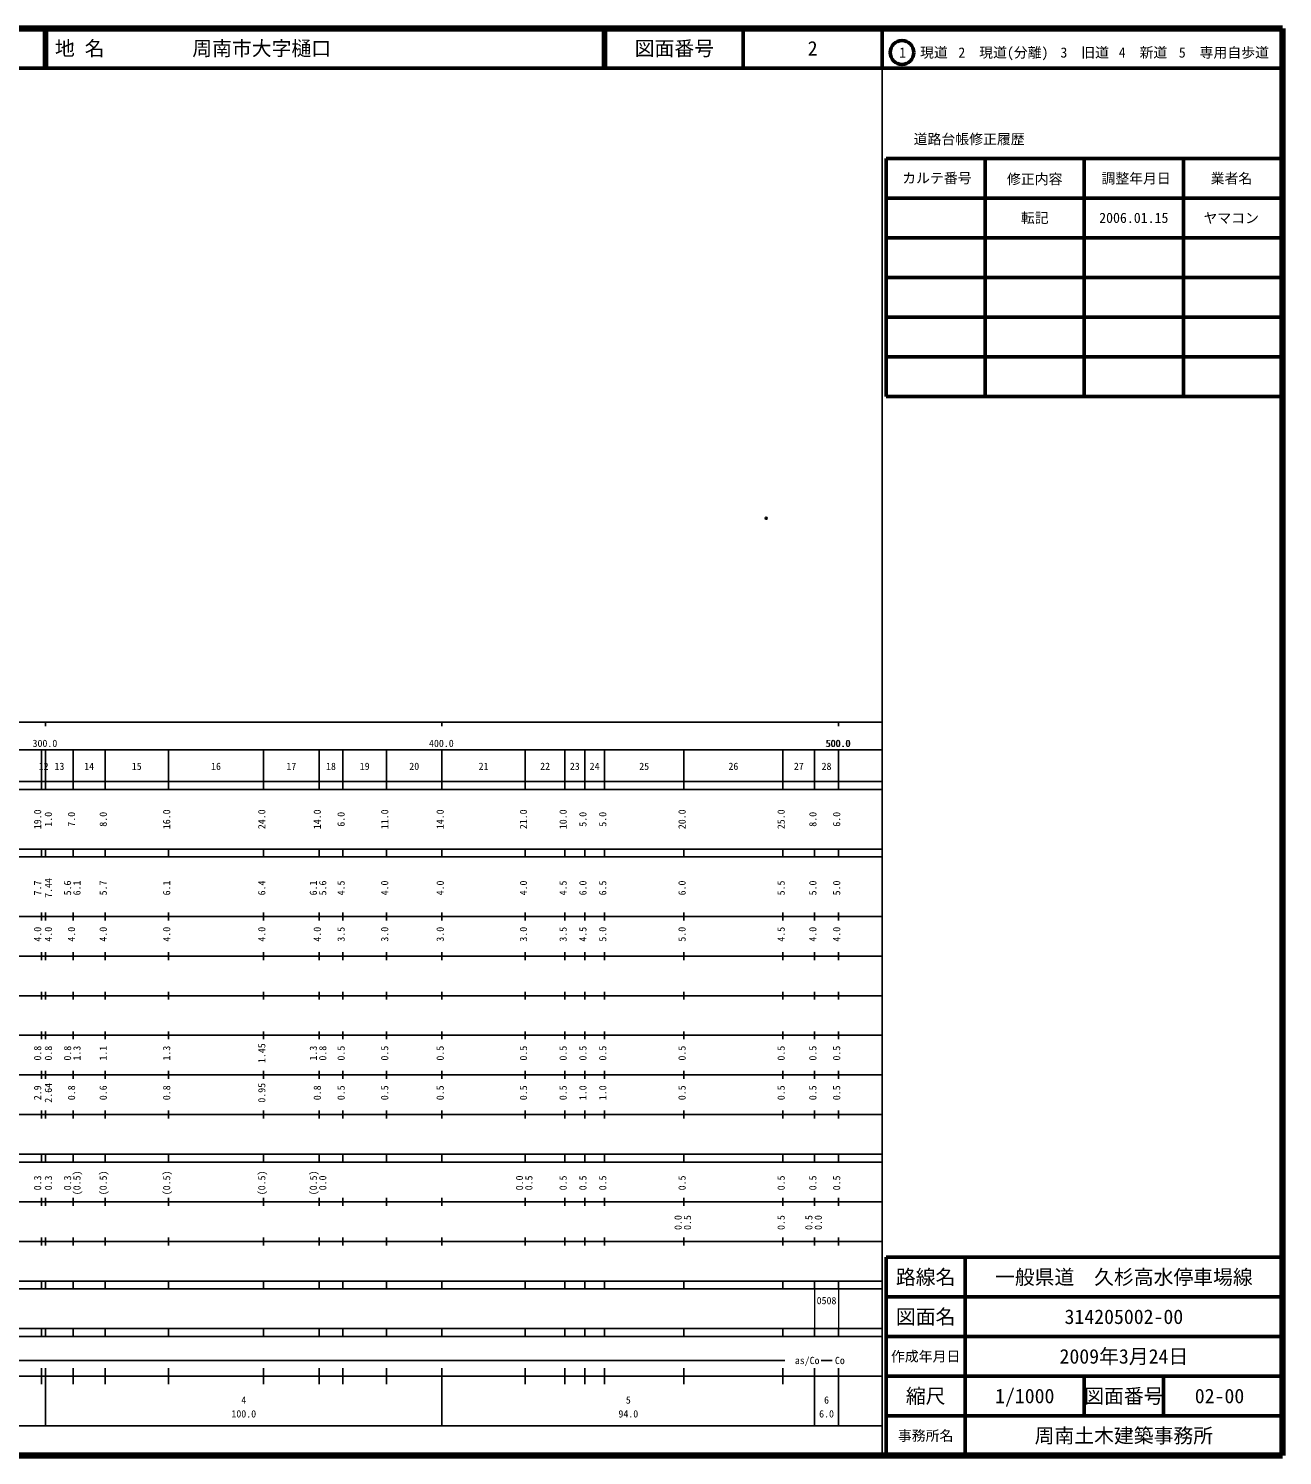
# Model space of a CAD drawing. Units: millimetres on the paper. Extents: x 40 to 680, y 20 to 380.
# Drawn here: x 363.7 to 680, y 20 to 380 of the extents above; entities that cross this region are included whole.
import ezdxf
from ezdxf.enums import TextEntityAlignment as Align

# ---------------------------------------------------------------- set-up
doc = ezdxf.new("R2010")
doc.units = ezdxf.units.MM
doc.header["$PDMODE"] = 32
doc.header["$PDSIZE"] = 0.5
doc.layers.add('M-OTRS', color=6, linetype='Continuous')
doc.layers.add('M-TTL-TXT', color=7, linetype='Continuous')
for name, color, linetype, lineweight in [('M-TTL', 2, 'Continuous', 140), ('M-TTL-BAND', 7, 'Continuous', 25), ('M-TTL-FRAM', 2, 'Continuous', 50), ('M-TTL-LINE', 7, 'Continuous', 50)]:
    doc.layers.add(name, color=color, linetype=linetype, lineweight=lineweight)
doc.styles.add('ＭＳ ゴシック', font='')
doc.styles.get('ＭＳ ゴシック').set_extended_font_data('MS Gothic')

msp = doc.modelspace()

# ---------------------------------------------------------------- linework, layer by layer
at = {"layer": 'M-OTRS'}
msp.add_point((549.78, 256.437), dxfattribs=at)
at = {"layer": 'M-TTL'}
for p, q in [((680, 380), (40, 380)), ((680, 20), (680, 380)), ((40, 20), (680, 20))]:
    msp.add_line(p, q, dxfattribs=at)
at = {"layer": 'M-TTL-BAND'}
for p, q in [((579, 20), (579, 370)), ((40, 205), (579, 205)), ((368, 205), (368, 204)), ((468, 205), (468, 204)), ((568, 205), (568, 204)), ((68, 198), (579, 198)), ((367, 188), (367, 198)), ((368, 188), (368, 198)), ((375, 188), (375, 198)), ((383, 188), (383, 198)), ((399, 188), (399, 198)), ((423, 188), (423, 198)), ((437, 188), (437, 198)), ((443, 188), (443, 198)), ((454, 188), (454, 198)), ((468, 188), (468, 198)), ((489, 188), (489, 198)), ((499, 188), (499, 198)), ((504, 188), (504, 198)), ((509, 188), (509, 198)), ((529, 188), (529, 198)), ((554, 188), (554, 198)), ((562, 188), (562, 198)), ((568, 188), (568, 198)), ((40, 190), (579, 190)), ((40, 188), (579, 188)), ((40, 173), (579, 173)), ((367, 171), (367, 173)), ((368, 171), (368, 173)), ((375, 171), (375, 173)), ((383, 171), (383, 173)), ((399, 171), (399, 173)), ((423, 171), (423, 173)), ((437, 171), (437, 173)), ((443, 171), (443, 173)), ((454, 171), (454, 173)), ((468, 171), (468, 173)), ((489, 171), (489, 173)), ((499, 171), (499, 173)), ((504, 171), (504, 173)), ((509, 171), (509, 173)), ((529, 171), (529, 173)), ((554, 171), (554, 173)), ((562, 171), (562, 173)), ((568, 171), (568, 173)), ((40, 171), (579, 171)), ((40, 156), (579, 156)), ((367, 155), (367, 157)), ((368, 155), (368, 157)), ((375, 155), (375, 157)), ((383, 155), (383, 157)), ((399, 155), (399, 157)), ((423, 155), (423, 157)), ((437, 155), (437, 157)), ((443, 155), (443, 157)), ((454, 155), (454, 157)), ((468, 155), (468, 157)), ((489, 155), (489, 157)), ((499, 155), (499, 157)), ((504, 155), (504, 157)), ((509, 155), (509, 157)), ((529, 155), (529, 157)), ((554, 155), (554, 157)), ((562, 155), (562, 157)), ((568, 155), (568, 157)), ((46, 146), (579, 146)), ((367, 145), (367, 147)), ((368, 145), (368, 147)), ((375, 145), (375, 147)), ((383, 145), (383, 147)), ((399, 145), (399, 147)), ((423, 145), (423, 147)), ((437, 145), (437, 147)), ((443, 145), (443, 147)), ((454, 145), (454, 147)), ((468, 145), (468, 147)), ((489, 145), (489, 147)), ((499, 145), (499, 147)), ((504, 145), (504, 147)), ((509, 145), (509, 147)), ((529, 145), (529, 147)), ((554, 145), (554, 147)), ((562, 145), (562, 147)), ((568, 145), (568, 147)), ((367, 135), (367, 137)), ((368, 135), (368, 137)), ((375, 135), (375, 137)), ((383, 135), (383, 137)), ((399, 135), (399, 137)), ((423, 135), (423, 137)), ((437, 135), (437, 137)), ((443, 135), (443, 137)), ((454, 135), (454, 137)), ((468, 135), (468, 137)), ((489, 135), (489, 137)), ((499, 135), (499, 137)), ((504, 135), (504, 137)), ((509, 135), (509, 137)), ((529, 135), (529, 137)), ((554, 135), (554, 137)), ((562, 135), (562, 137)), ((568, 135), (568, 137)), ((52, 136), (579, 136)), ((46, 126), (579, 126)), ((367, 125), (367, 127)), ((368, 125), (368, 127)), ((375, 125), (375, 127)), ((383, 125), (383, 127)), ((399, 125), (399, 127)), ((423, 125), (423, 127)), ((437, 125), (437, 127)), ((443, 125), (443, 127)), ((454, 125), (454, 127)), ((468, 125), (468, 127)), ((489, 125), (489, 127)), ((499, 125), (499, 127)), ((504, 125), (504, 127)), ((509, 125), (509, 127)), ((529, 125), (529, 127)), ((554, 125), (554, 127)), ((562, 125), (562, 127)), ((568, 125), (568, 127)), ((52, 116), (579, 116)), ((367, 115), (367, 117)), ((368, 115), (368, 117)), ((375, 115), (375, 117)), ((383, 115), (383, 117)), ((399, 115), (399, 117)), ((423, 115), (423, 117)), ((437, 115), (437, 117)), ((443, 115), (443, 117)), ((454, 115), (454, 117)), ((468, 115), (468, 117)), ((489, 115), (489, 117)), ((499, 115), (499, 117)), ((504, 115), (504, 117)), ((509, 115), (509, 117)), ((529, 115), (529, 117)), ((554, 115), (554, 117)), ((562, 115), (562, 117)), ((568, 115), (568, 117)), ((46, 106), (579, 106)), ((367, 105), (367, 107)), ((368, 105), (368, 107)), ((375, 105), (375, 107)), ((383, 105), (383, 107)), ((399, 105), (399, 107)), ((423, 105), (423, 107)), ((437, 105), (437, 107)), ((443, 105), (443, 107)), ((454, 105), (454, 107)), ((468, 105), (468, 107)), ((489, 105), (489, 107)), ((499, 105), (499, 107)), ((504, 105), (504, 107)), ((509, 105), (509, 107)), ((529, 105), (529, 107)), ((554, 105), (554, 107)), ((562, 105), (562, 107)), ((568, 105), (568, 107)), ((40, 96), (579, 96)), ((40, 94), (579, 94)), ((367, 94), (367, 96)), ((368, 94), (368, 96)), ((375, 94), (375, 96)), ((383, 94), (383, 96)), ((399, 94), (399, 96)), ((423, 94), (423, 96)), ((437, 94), (437, 96)), ((443, 94), (443, 96)), ((454, 94), (454, 96)), ((468, 94), (468, 96)), ((489, 94), (489, 96)), ((499, 94), (499, 96)), ((504, 94), (504, 96)), ((509, 94), (509, 96)), ((529, 94), (529, 96)), ((554, 94), (554, 96)), ((562, 94), (562, 96)), ((568, 94), (568, 96)), ((49, 84), (579, 84)), ((367, 83), (367, 85)), ((368, 83), (368, 85)), ((375, 83), (375, 85)), ((383, 83), (383, 85)), ((399, 83), (399, 85)), ((423, 83), (423, 85)), ((437, 83), (437, 85)), ((443, 83), (443, 85)), ((454, 83), (454, 85)), ((468, 83), (468, 85)), ((489, 83), (489, 85)), ((499, 83), (499, 85)), ((504, 83), (504, 85)), ((509, 83), (509, 85)), ((529, 83), (529, 85)), ((554, 83), (554, 85)), ((562, 83), (562, 85)), ((568, 83), (568, 85)), ((40, 74), (579, 74)), ((367, 73), (367, 75)), ((368, 73), (368, 75)), ((375, 73), (375, 75)), ((383, 73), (383, 75)), ((399, 73), (399, 75)), ((423, 73), (423, 75)), ((437, 73), (437, 75)), ((443, 73), (443, 75)), ((454, 73), (454, 75)), ((468, 73), (468, 75)), ((489, 73), (489, 75)), ((499, 73), (499, 75)), ((504, 73), (504, 75)), ((509, 73), (509, 75)), ((529, 73), (529, 75)), ((554, 73), (554, 75)), ((562, 73), (562, 75)), ((568, 73), (568, 75)), ((40, 64), (579, 64)), ((40, 62), (579, 62)), ((367, 62), (367, 64)), ((368, 62), (368, 64)), ((375, 62), (375, 64)), ((383, 62), (383, 64)), ((399, 62), (399, 64)), ((423, 62), (423, 64)), ((437, 62), (437, 64)), ((443, 62), (443, 64)), ((454, 62), (454, 64)), ((468, 62), (468, 64)), ((489, 62), (489, 64)), ((499, 62), (499, 64)), ((504, 62), (504, 64)), ((509, 62), (509, 64)), ((529, 62), (529, 64)), ((554, 62), (554, 64)), ((562, 62), (562, 64)), ((568, 62), (568, 64)), ((40, 52), (579, 52)), ((367, 50), (367, 52)), ((368, 50), (368, 52)), ((375, 50), (375, 52)), ((383, 50), (383, 52)), ((399, 50), (399, 52)), ((423, 50), (423, 52)), ((437, 50), (437, 52)), ((443, 50), (443, 52)), ((454, 50), (454, 52)), ((468, 50), (468, 52)), ((489, 50), (489, 52)), ((499, 50), (499, 52)), ((504, 50), (504, 52)), ((509, 50), (509, 52)), ((529, 50), (529, 52)), ((554, 50), (554, 52)), ((562, 50), (562, 52)), ((568, 50), (568, 52)), ((40, 50), (579, 50)), ((71, 44), (554.5, 44)), ((566.419, 44), (563.681, 44)), ((40, 40), (579, 40)), ((367, 38), (367, 42)), ((368, 27.5), (368, 42)), ((375, 38), (375, 42)), ((383, 38), (383, 42)), ((399, 38), (399, 42)), ((423, 38), (423, 42)), ((437, 38), (437, 42)), ((443, 38), (443, 42)), ((454, 38), (454, 42)), ((468, 27.5), (468, 42)), ((489, 38), (489, 42)), ((499, 38), (499, 42)), ((504, 38), (504, 42)), ((509, 38), (509, 42)), ((529, 38), (529, 42)), ((554, 38), (554, 42)), ((562, 27.5), (562, 42)), ((568, 27.5), (568, 42)), ((68, 27.5), (579, 27.5))]:
    msp.add_line(p, q, dxfattribs=at)
at = {"layer": 'M-TTL-BAND', "lineweight": 13}
for p, q in [((562, 62), (562, 52)), ((568, 62), (568, 52))]:
    msp.add_line(p, q, dxfattribs=at)
at = {"layer": 'M-TTL-FRAM'}
for p, q in [((580, 347.197), (580, 287.197)), ((580, 347.197), (680, 347.197)), ((580, 287.197), (680, 287.197)), ((680, 70), (580, 70)), ((580, 70), (580, 20))]:
    msp.add_line(p, q, dxfattribs=at)
at = {"layer": 'M-TTL-LINE'}
for p, q in [((367.75, 380), (367.75, 370)), ((368.25, 380), (368.25, 370)), ((508.747, 380), (508.747, 370)), ((509.247, 380), (509.247, 370)), ((543.997, 380), (543.997, 370)), ((579, 380), (579, 370)), ((40, 370), (680, 370)), ((605, 347.197), (605, 287.197)), ((630, 347.197), (630, 287.197)), ((655, 347.197), (655, 287.197)), ((580, 337.197), (680, 337.197)), ((580, 327.197), (680, 327.197)), ((580, 317.197), (680, 317.197)), ((580, 307.197), (680, 307.197)), ((580, 297.197), (680, 297.197)), ((600, 70), (600, 20)), ((680, 60), (580, 60)), ((680, 50), (580, 50)), ((680, 40), (580, 40)), ((630, 40), (630, 30)), ((650, 40), (650, 30)), ((680, 30), (580, 30))]:
    msp.add_line(p, q, dxfattribs=at)
msp.add_circle((584.031, 373.958), 3, dxfattribs=at)

# ---------------------------------------------------------------- texts
at = {"layer": 'M-TTL-BAND', "style": 'ＭＳ ゴシック'}
for s, p in [('300.0', (367.844, 198.195)), ('400.0', (467.844, 198.195)), ('500.0', (567.844, 198.195)), ('500.0', (568, 198.195)), ('12', (367.5, 192.405)), ('13', (371.5, 192.405)), ('14', (379, 192.405)), ('15', (391, 192.405)), ('16', (411, 192.405)), ('17', (430, 192.405)), ('18', (440, 192.405)), ('19', (448.5, 192.405)), ('20', (461, 192.405)), ('21', (478.5, 192.405)), ('22', (494, 192.405)), ('23', (501.5, 192.405)), ('24', (506.5, 192.405)), ('25', (519, 192.405)), ('26', (541.5, 192.405)), ('27', (558, 192.405)), ('28', (565, 192.405)), ('0508', (565, 57.61)), ('as/Co', (560.115, 42.5)), ('Co', (568.361, 42.5)), ('4', (418, 32.523)), ('5', (515, 32.523)), ('6', (565, 32.523)), ('100.0', (418, 29.033)), ('94.0', (515, 29.033)), ('6.0', (565, 29.033))]:
    msp.add_text(s, height=1.833, dxfattribs=at).set_placement(p, align=Align.BOTTOM_CENTER)
for s, p in [('19.0', (367.456, 180.5)), ('1.0', (370.167, 180.5)), ('7.0', (376, 180.5)), ('8.0', (384, 180.5)), ('16.0', (400, 180.5)), ('24.0', (424, 180.5)), ('14.0', (438, 180.5)), ('6.0', (444, 180.5)), ('11.0', (455, 180.5)), ('14.0', (469, 180.5)), ('21.0', (490, 180.5)), ('10.0', (500, 180.5)), ('5.0', (505, 180.5)), ('5.0', (510, 180.5)), ('20.0', (530, 180.5)), ('25.0', (555, 180.5)), ('8.0', (563, 180.5)), ('6.0', (569, 180.5)), ('7.7', (367.456, 163.174)), ('7.44', (370.167, 163.174)), ('5.6', (375, 163.174)), ('6.1', (377.37, 163.174)), ('5.7', (384, 163.174)), ('6.1', (400, 163.174)), ('6.4', (424, 163.174)), ('6.1', (437, 163.174)), ('5.6', (439.37, 163.174)), ('4.5', (444, 163.174)), ('4.0', (455, 163.174)), ('4.0', (469, 163.174)), ('4.0', (490, 163.174)), ('4.5', (500, 163.174)), ('6.0', (505, 163.174)), ('6.5', (510, 163.174)), ('6.0', (530, 163.174)), ('5.5', (555, 163.174)), ('5.0', (563, 163.174)), ('5.0', (569, 163.174)), ('4.0', (367.456, 151.5)), ('4.0', (370.167, 151.5)), ('4.0', (376, 151.5)), ('4.0', (384, 151.5)), ('4.0', (400, 151.5)), ('4.0', (424, 151.5)), ('4.0', (438, 151.5)), ('3.5', (444, 151.5)), ('3.0', (455, 151.5)), ('3.0', (469, 151.5)), ('3.0', (490, 151.5)), ('3.5', (500, 151.5)), ('4.5', (505, 151.5)), ('5.0', (510, 151.5)), ('5.0', (530, 151.5)), ('4.5', (555, 151.5)), ('4.0', (563, 151.5)), ('4.0', (569, 151.5)), ('0.8', (367.456, 121.5)), ('0.8', (370.167, 121.5)), ('0.8', (375, 121.5)), ('1.3', (377.37, 121.5)), ('1.1', (384, 121.5)), ('1.3', (400, 121.5)), ('1.45', (424, 121.5)), ('1.3', (437, 121.5)), ('0.8', (439.37, 121.5)), ('0.5', (444, 121.5)), ('0.5', (455, 121.5)), ('0.5', (469, 121.5)), ('0.5', (490, 121.5)), ('0.5', (500, 121.5)), ('0.5', (505, 121.5)), ('0.5', (510, 121.5)), ('0.5', (530, 121.5)), ('0.5', (555, 121.5)), ('0.5', (563, 121.5)), ('0.5', (569, 121.5)), ('2.9', (367.456, 111.5)), ('2.64', (370.167, 111.5)), ('0.8', (376, 111.5)), ('0.6', (384, 111.5)), ('0.8', (400, 111.5)), ('0.95', (424, 111.5)), ('0.8', (438, 111.5)), ('0.5', (444, 111.5)), ('0.5', (455, 111.5)), ('0.5', (469, 111.5)), ('0.5', (490, 111.5)), ('0.5', (500, 111.5)), ('1.0', (505, 111.5)), ('1.0', (510, 111.5)), ('0.5', (530, 111.5)), ('0.5', (555, 111.5)), ('0.5', (563, 111.5)), ('0.5', (569, 111.5)), ('0.3', (367.456, 88.764)), ('0.3', (370.167, 88.764)), ('0.3', (375, 88.764)), ('(0.5)', (377.37, 88.764)), ('(0.5)', (384, 88.764)), ('(0.5)', (400, 88.764)), ('(0.5)', (424, 88.764)), ('(0.5)', (437, 88.764)), ('0.0', (439.37, 88.764)), ('0.0', (489, 88.764)), ('0.5', (491.37, 88.764)), ('0.5', (500, 88.764)), ('0.5', (505, 88.764)), ('0.5', (510, 88.764)), ('0.5', (530, 88.764)), ('0.5', (555, 88.764)), ('0.5', (563, 88.764)), ('0.5', (569, 88.764)), ('0.0', (529, 78.764)), ('0.5', (531.37, 78.764)), ('0.5', (555, 78.764)), ('0.5', (562, 78.764)), ('0.0', (564.37, 78.764))]:
    msp.add_text(s, height=1.833, rotation=90, dxfattribs=at).set_placement(p, align=Align.BOTTOM_CENTER)
at = {"layer": 'M-TTL-TXT', "style": 'ＭＳ ゴシック'}
for s, p in [('地 名', (370.38, 375)), ('周南市大字樋口', (405.024, 375))]:
    msp.add_text(s, height=3.666, dxfattribs=at).set_placement(p, align=Align.MIDDLE_LEFT)
for s, height, p in [('図面番号', 3.666, (526.622, 375)), ('2', 3.666, (561.497, 375)), ('1\u3000現道', 2.566, (589.448, 373.958)), ('2\u3000現道(分離)', 2.566, (609.619, 373.958)), ('3\u3000旧道', 2.566, (630.121, 373.958)), ('4\u3000新道', 2.566, (644.824, 373.958)), ('5\u3000専用自歩道', 2.566, (665.228, 373.958)), ('道路台帳修正履歴', 2.566, (600.968, 352.113)), ('カルテ番号', 2.566, (592.839, 342.277)), ('修正内容', 2.566, (617.509, 342.023)), ('調整年月日', 2.566, (643.089, 342.197)), ('業者名', 2.566, (667.134, 342.197)), ('転記', 2.566, (617.5, 332.245)), ('2006.01.15', 2.566, (642.5, 332.245)), ('ヤマコン', 2.566, (667.077, 332.189)), ('路線名', 3.666, (590, 65)), ('路線名', 3.666, (590, 65)), ('一般県道\u3000久杉高水停車場線', 3.666, (640, 65)), ('図面名', 3.666, (590, 55)), ('図面名', 3.666, (590, 55)), ('314205002-00', 3.666, (640, 55)), ('2009年3月24日', 3.666, (640, 45)), ('作成年月日', 2.566, (590, 45)), ('作成年月日', 2.566, (590, 45)), ('縮尺', 3.666, (590, 35)), ('縮尺', 3.666, (590, 35)), ('1/1000', 3.666, (615, 35)), ('図面番号', 3.666, (640, 35)), ('図面番号', 3.666, (640, 35)), ('02-00', 3.666, (664.125, 35)), ('事務所名', 2.566, (590, 25)), ('事務所名', 2.566, (590, 25)), ('周南土木建築事務所', 3.666, (640, 25))]:
    msp.add_text(s, height=height, dxfattribs=at).set_placement(p, align=Align.MIDDLE_CENTER)

doc.saveas('drawing.dxf')
